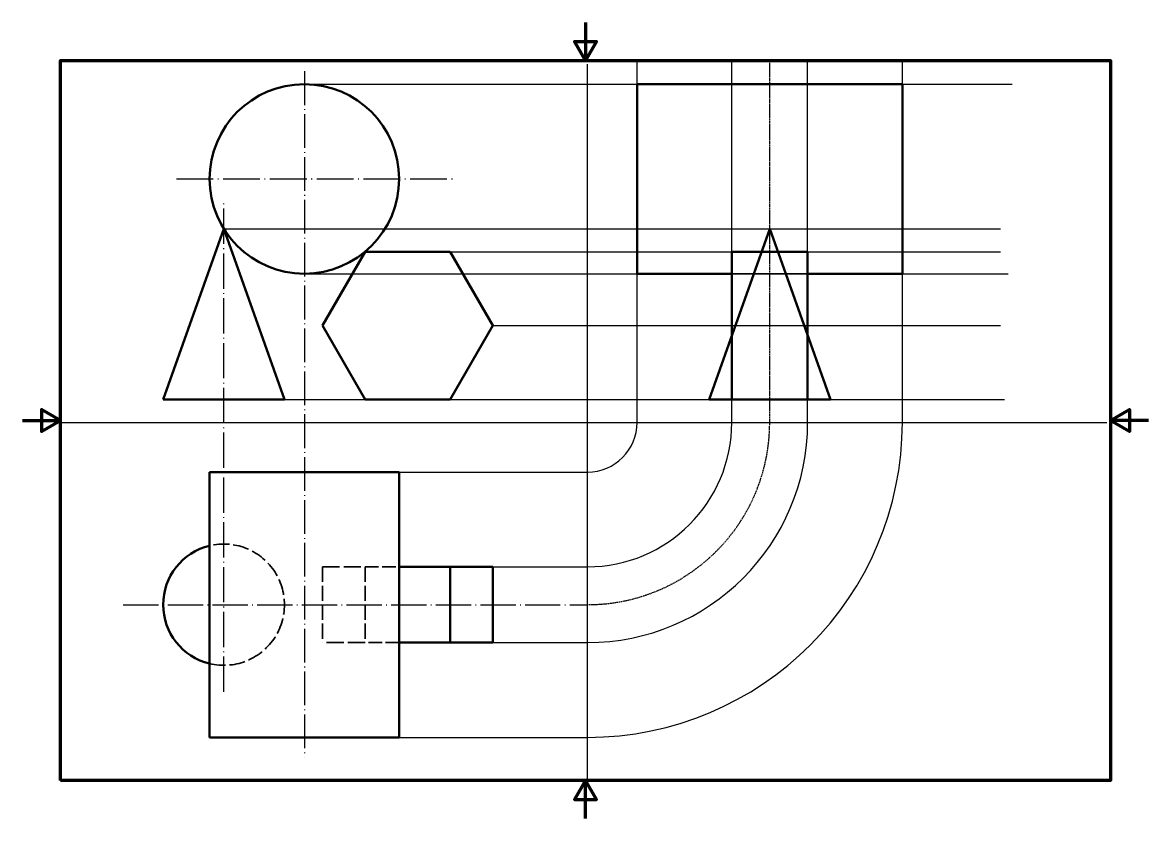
# Model space of a CAD drawing. Header units: millimetres. Extents: x 0 to 297, y 0 to 210.
import ezdxf

# ---------------------------------------------------------------- set-up
doc = ezdxf.new("R2010")
doc.units = ezdxf.units.MM
doc.linetypes.add('DASHED', pattern=[0.2068, 0.1655, -0.0413])
doc.linetypes.add('LONG_DASH_DOTTED', pattern=[0.3001, 0.2362, -0.0295, 0.0049, -0.0295])
for name, color, linetype, lineweight in [('Bordo (ISO)', 7, 'Continuous', 70), ('Geometria schizzo (ISO)', 7, 'Continuous', 25), ('Nascosta (ISO)', 7, 'DASHED', 35), ('Visibile (ISO)', 7, 'Continuous', 50)]:
    doc.layers.add(name, color=color, linetype=linetype, lineweight=lineweight)

# ---------------------------------------------------------------- blocks, each defined once
blk = doc.blocks.new('Bordi Bordo di default')
at = {"layer": 'Bordo (ISO)', "flags": 128}
for points in [[(148.5, 210), (148.5, 200), (145.61, 205), (151.39, 205), (148.5, 200)], [(10, 10), (10, 200), (287, 200), (287, 10), (10, 10)], [(0, 105), (10, 105), (5, 107.89), (5, 102.11), (10, 105)], [(297, 105), (287, 105), (292, 107.89), (292, 102.11), (287, 105)], [(148.5, 0), (148.5, 10), (145.61, 5), (151.39, 5), (148.5, 10)]]:
    blk.add_lwpolyline(points, dxfattribs=at)

msp = doc.modelspace()

# ---------------------------------------------------------------- linework, layer by layer
at = {"color": 6}
for p, q in [((162.09, 104.5), (162.09, 200)), ((187.09, 104.5), (187.09, 200)), ((207.09, 104.5), (207.09, 200)), ((232.09, 104.5), (232.09, 200)), ((74.34, 193.73), (261, 193.73)), ((53.09, 155.55), (258, 155.55)), ((112.84, 149.52), (258, 149.52)), ((74.34, 143.73), (260, 143.73)), ((124.09, 130.04), (258, 130.04)), ((69.09, 110.55), (90.34, 110.55)), ((112.84, 110.55), (259, 110.55)), ((99.34, 91.41), (149, 91.41)), ((124.09, 66.41), (149, 66.41)), ((124.09, 46.41), (149, 46.41)), ((99.34, 21.41), (149, 21.41))]:
    msp.add_line(p, q, dxfattribs=at)
at = {"color": 1, "linetype": 'LONG_DASH_DOTTED', "true_color": 0xff0000}
msp.add_line((197.09, 104.5), (197.09, 200), dxfattribs=at)
at = {"lineweight": 50}
for p, q in [((162.09, 193.73), (232.09, 193.73)), ((162.09, 143.73), (162.09, 193.73)), ((232.09, 193.73), (232.09, 143.73)), ((187.09, 110.55), (187.09, 149.52)), ((187.09, 149.52), (207.09, 149.52)), ((207.09, 149.52), (207.09, 110.55)), ((187.09, 143.73), (162.09, 143.73)), ((207.09, 143.73), (232.09, 143.73)), ((207.09, 110.55), (187.09, 110.55))]:
    msp.add_line(p, q, dxfattribs=at)
at = {"color": 4, "lineweight": 35}
msp.add_line((187.09, 143.73), (207.09, 143.73), dxfattribs=at)
at = {"color": 6}
for radius in [13.09, 83.09, 38.09, 58.09]:
    msp.add_arc((149, 104.5), radius, 270, 0, dxfattribs=at)
at = {"color": 1, "linetype": 'LONG_DASH_DOTTED', "true_color": 0xff0000}
msp.add_arc((149, 104.5), 48.09, 270, 0, dxfattribs=at)
at = {"layer": 'Geometria schizzo (ISO)', "color": 230, "true_color": 0xff0080}
msp.add_line((149, 10), (149, 199), dxfattribs=at)
at = {"layer": 'Geometria schizzo (ISO)', "color": 1, "linetype": 'LONG_DASH_DOTTED', "ltscale": 37.695766, "true_color": 0xff0000}
msp.add_line((74.34, 197.14), (74.34, 16.14), dxfattribs=at)
at = {"layer": 'Geometria schizzo (ISO)', "color": 1, "linetype": 'LONG_DASH_DOTTED', "ltscale": 41.097412, "true_color": 0xff0000}
msp.add_line((40.59, 168.73), (114.59, 168.73), dxfattribs=at)
at = {"layer": 'Geometria schizzo (ISO)', "color": 1, "linetype": 'LONG_DASH_DOTTED', "ltscale": 39.380814, "true_color": 0xff0000}
msp.add_line((53.09, 33.41), (53.09, 163.41), dxfattribs=at)
at = {"layer": 'Geometria schizzo (ISO)', "color": 6, "true_color": 0xff00ff}
msp.add_line((10, 104.5), (286, 104.5), dxfattribs=at)
at = {"layer": 'Geometria schizzo (ISO)', "color": 1, "linetype": 'LONG_DASH_DOTTED', "ltscale": 39.246178, "true_color": 0xff0000}
msp.add_line((26.59, 56.41), (149, 56.41), dxfattribs=at)
at = {"layer": 'Nascosta (ISO)', "ltscale": 24.17795}
for p, q in [((79.09, 66.41), (79.09, 46.41)), ((90.34, 66.41), (90.34, 46.41))]:
    msp.add_line(p, q, dxfattribs=at)
at = {"layer": 'Nascosta (ISO)', "ltscale": 27.200193}
for p, q in [((79.09, 66.41), (90.34, 66.41)), ((90.34, 46.41), (79.09, 46.41))]:
    msp.add_line(p, q, dxfattribs=at)
at = {"layer": 'Nascosta (ISO)', "ltscale": 21.749332}
for p, q in [((90.34, 66.41), (99.34, 66.41)), ((99.34, 46.41), (90.34, 46.41))]:
    msp.add_line(p, q, dxfattribs=at)
at = {"layer": 'Nascosta (ISO)', "ltscale": 25.428658}
msp.add_arc((53.09, 56.41), 16, 256.4287, 103.5713, dxfattribs=at)
at = {"layer": 'Visibile (ISO)'}
for p, q in [((53.09, 155.55), (37.09, 110.55)), ((53.09, 155.55), (69.09, 110.55)), ((197.09, 155.55), (181.09, 110.55)), ((197.09, 155.55), (213.09, 110.55)), ((90.34, 149.52), (79.09, 130.04)), ((112.84, 149.52), (90.34, 149.52)), ((124.09, 130.04), (112.84, 149.52)), ((79.09, 130.04), (90.34, 110.55)), ((112.84, 110.55), (124.09, 130.04)), ((37.09, 110.55), (69.09, 110.55)), ((90.34, 110.55), (112.84, 110.55)), ((181.09, 110.55), (213.09, 110.55)), ((99.34, 91.41), (49.34, 91.41)), ((49.34, 91.41), (49.34, 21.41)), ((99.34, 91.41), (99.34, 21.41)), ((99.34, 66.41), (112.84, 66.41)), ((112.84, 66.41), (112.84, 46.41)), ((112.84, 66.41), (124.09, 66.41)), ((124.09, 66.41), (124.09, 46.41)), ((112.84, 46.41), (99.34, 46.41)), ((124.09, 46.41), (112.84, 46.41)), ((49.34, 21.41), (99.34, 21.41))]:
    msp.add_line(p, q, dxfattribs=at)
msp.add_circle((74.34, 168.73), 25, dxfattribs=at)
msp.add_arc((53.09, 56.41), 16, 103.5713, 256.4287, dxfattribs=at)

# ---------------------------------------------------------------- block references
msp.add_blockref('Bordi Bordo di default', (0, 0))

doc.saveas('drawing.dxf')
